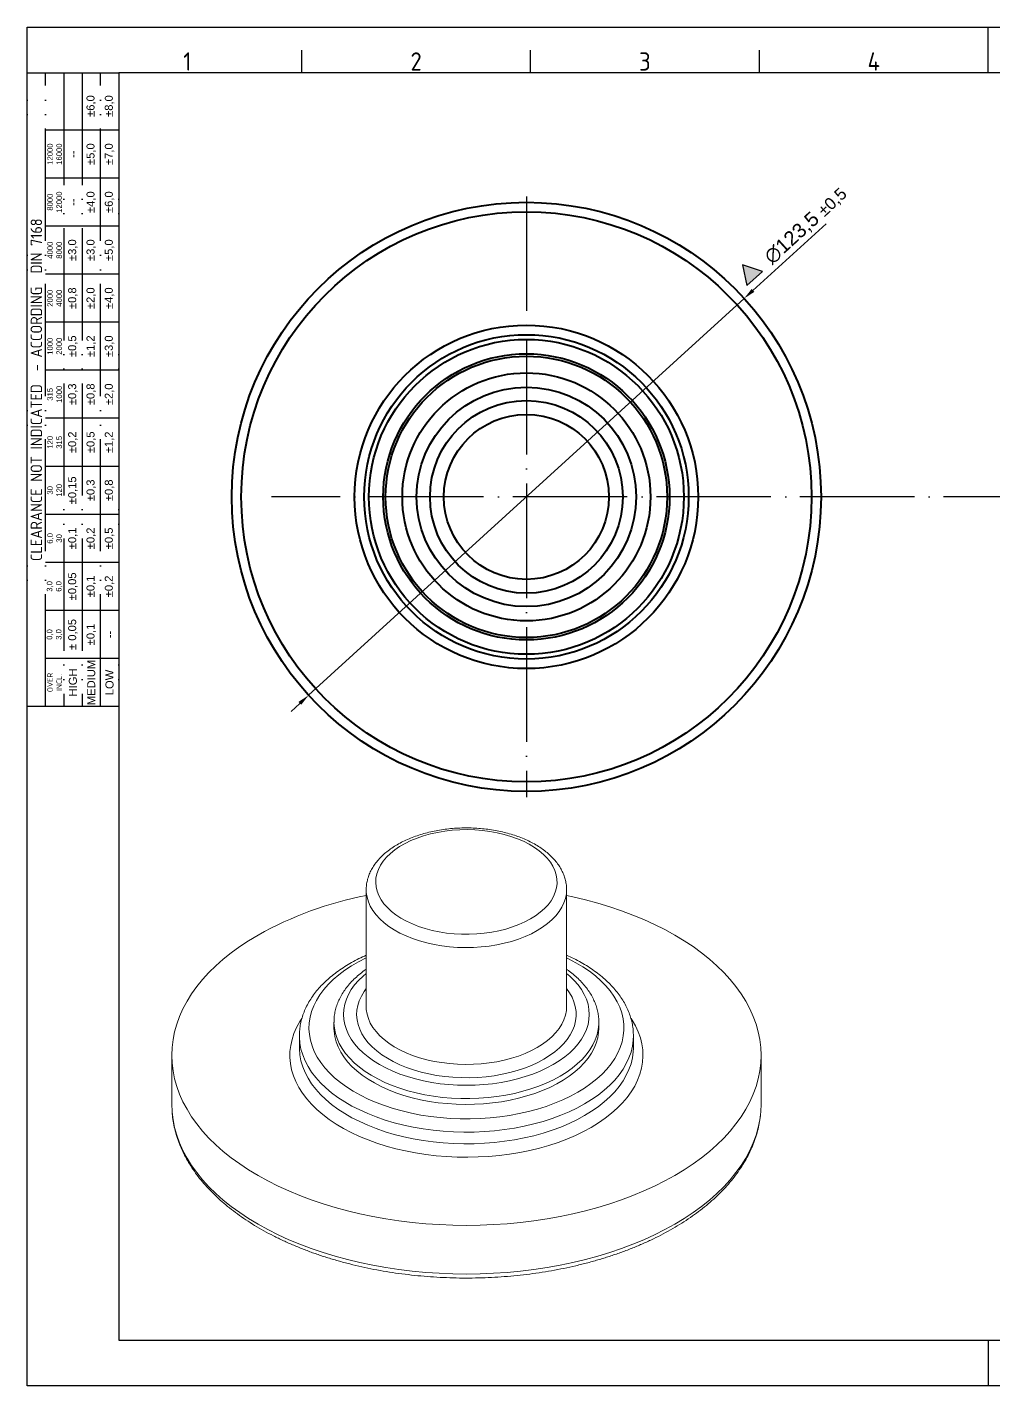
# Model space of a CAD drawing. Header units: millimetres. Extents: x 2452 to 2855, y 1106 to 1391.
# Drawn here: x 2452 to 2654.5, y 1106.5 to 1391.3 of the extents above; entities that cross this region are included whole.
import ezdxf
from ezdxf.enums import TextEntityAlignment as Align

# ---------------------------------------------------------------- set-up
doc = ezdxf.new("R2010")
doc.units = ezdxf.units.MM
doc.linetypes.add('ACAD_ISO04W100', pattern=[30, 24, -3, 0, -3])
doc.linetypes.add('ACAD_ISO05W100', pattern=[33, 24, -3, 0, -3, 0, -3])
for name, color, linetype, lineweight in [('AM_0', 7, 'Continuous', 40), ('AM_4', 1, 'ACAD_ISO04W100', 25), ('AM_5', 3, 'Continuous', 25), ('AM_BOR', 2, 'ACAD_ISO05W100', 35)]:
    doc.layers.add(name, color=color, linetype=linetype, lineweight=lineweight)
doc.styles.add('ACISOTS', font='isocp.shx', dxfattribs={"height": 1})
doc.styles.get("Standard").update_dxf_attribs({"font": 'arial.ttf'})
doc.dimstyles.new('ISO-25', dxfattribs={"dimtxt": 3, "dimasz": 2.5, "dimexe": 1.25, "dimexo": 0.625, "dimtad": 1, "dimtxsty": 'Standard', "dimcen": 2.5, "dimadec": 0, "dimazin": 0, "dimtfac": 1, "dimtmove": 0, "dimatfit": 3, "dimfxl": 1, "dimarcsym": 0})

# ---------------------------------------------------------------- blocks, each defined once
blk = doc.blocks.new('A3 ZTL')
for p, q in [((19.57, 280.82), (19.57, 9.78)), ((401.17, 280.82), (19.57, 280.82)), ((19.57, 9.78), (401.17, 9.78))]:
    blk.add_line(p, q)
at = {"layer": 'AM_BOR', "color": 135, "linetype": 'Continuous', "lineweight": 25}
for p, q in [((0, 0), (0, 290.61)), ((0, 290.61), (410.96, 290.61)), ((410.96, 0), (0, 0))]:
    blk.add_line(p, q, dxfattribs=at)
at = {"layer": 'AM_BOR', "color": 135, "lineweight": 25}
for p, q in [((205.48, 280.82), (205.48, 290.61)), ((58.71, 280.82), (58.71, 285.71)), ((107.63, 280.82), (107.63, 285.71)), ((156.56, 280.82), (156.56, 285.71)), ((3.91, 145.3), (3.91, 280.82)), ((7.83, 280.82), (7.83, 145.3)), ((11.74, 280.82), (11.74, 145.3)), ((15.66, 145.3), (15.66, 280.82)), ((19.57, 268.59), (3.91, 268.59)), ((19.57, 258.32), (3.91, 258.32)), ((19.57, 248.04), (3.91, 248.04)), ((19.57, 237.77), (3.91, 237.77)), ((19.57, 227.5), (3.91, 227.5)), ((19.57, 217.22), (3.91, 217.22)), ((19.57, 206.95), (3.91, 206.95)), ((19.57, 196.67), (3.91, 196.67)), ((19.57, 186.4), (3.91, 186.4)), ((19.57, 176.13), (3.91, 176.13)), ((19.57, 165.85), (3.91, 165.85)), ((19.57, 155.58), (3.91, 155.58)), ((205.48, 9.78), (205.48, 0))]:
    blk.add_line(p, q, dxfattribs=at)
blk.add_lwpolyline([(19.57, 145.3), (0, 145.3), (0, 280.82), (19.57, 280.82)], close=True, dxfattribs=at)
at = {"layer": 'AM_BOR', "color": 135, "lineweight": 25, "style": 'ACISOTS'}
for s, p in [('1', (34.25, 283.27)), ('2', (83.17, 283.27)), ('3', (132.09, 283.27)), ('4', (181.02, 283.27))]:
    blk.add_text(s, height=3.91, dxfattribs=at).set_placement(p, align=Align.MIDDLE)
at = {"layer": 'AM_BOR', "color": 135, "lineweight": 25, "attachment_point": 5, "rotation": 90}
for s, insert, char_height, width in [('±6,0', (13.7, 273.73), 1.712, 10.274), ('±8,0', (17.61, 273.73), 1.712, 10.274), ('12000\\P16000', (5.87, 263.45), 1.174, 10.274), ('±5,0', (13.7, 263.45), 1.712, 10.274), ('±7,0', (17.61, 263.45), 1.712, 10.274), ('--', (9.78, 263.45), 1.712, 10.274), ('8000\\P12000', (5.87, 253.18), 1.174, 10.274), ('--', (9.78, 253.18), 1.712, 10.274), ('±4,0', (13.7, 253.18), 1.712, 10.274), ('±6,0', (17.61, 253.18), 1.712, 10.274), ('{\\Fisocp.shx|c0;CLEARANCE NOT INDICATED  - ACCORDING  DIN 7168}', (1.96, 213.06), 2.4462, 135.5186), ('4000\\P8000', (5.87, 242.91), 1.174, 10.274), ('±3,0', (9.78, 242.91), 1.712, 10.274), ('±3,0', (13.7, 242.91), 1.712, 10.274), ('±5,0', (17.61, 242.91), 1.712, 10.274), ('2000\\P4000', (5.87, 232.63), 1.174, 10.274), ('±0,8', (9.78, 232.63), 1.712, 10.274), ('±2,0', (13.7, 232.63), 1.712, 10.274), ('±4,0', (17.61, 232.63), 1.712, 10.274), ('1000\\P2000', (5.87, 222.36), 1.174, 10.274), ('±0,5', (9.78, 222.36), 1.712, 10.274), ('±1,2', (13.7, 222.36), 1.712, 10.274), ('±3,0', (17.61, 222.36), 1.712, 10.274), ('315\\P1000', (5.87, 212.08), 1.174, 10.274), ('±0,3', (9.78, 212.08), 1.712, 10.274), ('±0,8', (13.7, 212.08), 1.712, 10.274), ('±2,0', (17.61, 212.08), 1.712, 10.274), ('±0,2', (9.78, 201.81), 1.712, 10.274), ('±0,5', (13.7, 201.81), 1.712, 10.274), ('±1,2', (17.61, 201.81), 1.712, 10.274), ('120\\P315', (5.87, 201.81), 1.174, 10.274), ('30\\P120', (5.87, 191.54), 1.174, 10.274), ('±0,15', (9.78, 191.54), 1.712, 10.274), ('±0,3', (13.7, 191.54), 1.712, 10.274), ('±0,8', (17.61, 191.54), 1.712, 10.274), ('±0,1', (9.78, 181.26), 1.712, 10.274), ('±0,2', (13.7, 181.26), 1.712, 10.274), ('±0,5', (17.61, 181.26), 1.712, 10.274), ('6,0\\P30', (5.87, 181.26), 1.174, 10.274), ('3,0\\P6,0', (5.87, 170.99), 1.174, 10.274), ('±0,05', (9.78, 170.99), 1.712, 10.274), ('±0,1', (13.7, 170.99), 1.712, 10.274), ('±0,2', (17.61, 170.99), 1.712, 10.274), ('± 0,05', (9.78, 160.71), 1.712, 10.274), ('\\pt4.69206;±0,1', (13.7, 160.71), 1.7123, 10.274), ('0,0\\P3,0', (5.87, 160.71), 1.174, 10.274), ('--', (17.61, 160.71), 1.712, 10.274), ('MEDIUM', (13.7, 150.44), 1.712, 10.274), ('{\\Fisocp.shx|c0;OVER\\PINCL.}', (5.87, 150.44), 1.1742, 10.274), ('HIGH', (9.78, 150.44), 1.712, 10.274), ('LOW', (17.61, 150.44), 1.712, 10.274)]:
    blk.add_mtext(s, dxfattribs=dict(at, insert=insert, char_height=char_height, width=width))
blk = doc.blocks.new('*D26')
at = {"layer": 'AM_5', "color": 0, "lineweight": -2, "transparency": 16777216}
blk.add_arc((2673.85, 1292.86), 89.85, 348.009, 358.4058, dxfattribs=at)
at = {"layer": 'AM_5', "color": 0, "transparency": 16777216}
for points in [[(2763.25, 1290.36), (2764.09, 1290.35), (2763.71, 1292.86)], [(2762.15, 1274.1), (2761.34, 1274.28), (2761.19, 1271.75)]]:
    blk.add_solid(points, dxfattribs=at)
at = {"layer": 'Defpoints', "color": 0, "transparency": 16777216}
for p in [(2503.16, 1292.86), (2788.42, 1292.86), (2762.59, 1278.71), (2756.08, 1272.99), (2769.03, 1269.86)]:
    blk.add_point(p, dxfattribs=at)
at = {"layer": 'AM_5', "color": 0, "transparency": 16777216, "insert": (2760.96, 1282.48), "char_height": 3, "attachment_point": 5, "rotation": 83.2074}
blk.add_mtext('14°', dxfattribs=at)
blk = doc.blocks.new('*D36')
at = {"layer": 'AM_5', "color": 0, "lineweight": -2, "transparency": 16777216}
for p, q in [((2619.4, 1350.11), (2604.07, 1336.14)), ((2510.95, 1251.26), (2602.22, 1334.45)), ((2509.1, 1249.57), (2507.25, 1247.89))]:
    blk.add_line(p, q, dxfattribs=at)
at = {"layer": 'AM_5', "color": 0, "transparency": 16777216}
for points in [[(2603.79, 1336.45), (2604.35, 1335.83), (2602.22, 1334.45)], [(2508.82, 1249.88), (2509.38, 1249.26), (2510.95, 1251.26)]]:
    blk.add_solid(points, dxfattribs=at)
at = {"layer": 'Defpoints', "color": 0, "transparency": 16777216}
for p in [(2602.22, 1334.45), (2510.95, 1251.26)]:
    blk.add_point(p, dxfattribs=at)
at = {"layer": 'AM_5', "color": 0, "transparency": 16777216, "insert": (2612.31, 1347.01), "char_height": 3, "attachment_point": 5, "rotation": 42.3509}
blk.add_mtext('∅123,5', dxfattribs=at)

msp = doc.modelspace()

# ---------------------------------------------------------------- hatches: boundary and pattern name
at = {"layer": 'AM_5'}
h = msp.add_hatch(color=256, dxfattribs=at)
h.dxf.hatch_style = 1
h.paths.add_polyline_path([(2601.895, 1341.485), (2602.803, 1337.183), (2606.074, 1340.121)])

# ---------------------------------------------------------------- linework, layer by layer
at = {"color": 7, "linetype": 'Continuous', "lineweight": 15}
for p, q in [((2523.008, 1210.493), (2523.008, 1185.997)), ((2565.008, 1185.997), (2565.008, 1210.493)), ((2523.008, 1185.997), (2523.008, 1185.957)), ((2516.258, 1182.731), (2516.258, 1181.506)), ((2516.258, 1182.684), (2516.258, 1182.731)), ((2571.758, 1182.774), (2571.758, 1182.731)), ((2571.758, 1181.506), (2571.758, 1182.731)), ((2509.008, 1179.873), (2509.008, 1177.423)), ((2509.008, 1179.83), (2509.008, 1179.873)), ((2579.008, 1177.423), (2579.008, 1179.873)), ((2579.007, 1177.299), (2579.008, 1177.423)), ((2482.258, 1175.79), (2482.258, 1165.583)), ((2605.758, 1165.583), (2605.758, 1175.79)), ((2605.694, 1163.955), (2605.758, 1165.583))]:
    msp.add_line(p, q, dxfattribs=at)
at = {"color": 7, "linetype": 'Continuous', "lineweight": 15, "flags": 128}
for points in [[(2557.443, 1204.37), (2558.52, 1205.047), (2559.495, 1205.772), (2560.362, 1206.543), (2561.114, 1207.352), (2561.746, 1208.195), (2562.254, 1209.066), (2562.633, 1209.958), (2562.882, 1210.866), (2562.999, 1211.782), (2562.982, 1212.7), (2562.832, 1213.615), (2562.55, 1214.519), (2562.139, 1215.406), (2561.6, 1216.271), (2560.937, 1217.106), (2560.156, 1217.906), (2559.262, 1218.666), (2558.26, 1219.38), (2557.159, 1220.043), (2555.965, 1220.65), (2554.688, 1221.198), (2553.335, 1221.682), (2551.917, 1222.099), (2550.444, 1222.446), (2548.926, 1222.721), (2547.373, 1222.921), (2545.796, 1223.046), (2544.207, 1223.094), (2542.616, 1223.065), (2541.036, 1222.96), (2539.476, 1222.778), (2537.948, 1222.522), (2536.462, 1222.193), (2535.03, 1221.793), (2533.66, 1221.325), (2532.363, 1220.793), (2531.147, 1220.2), (2530.022, 1219.55), (2528.995, 1218.849), (2528.073, 1218.1), (2527.263, 1217.309), (2526.571, 1216.482), (2526, 1215.625), (2525.556, 1214.743), (2525.242, 1213.842), (2525.059, 1212.93), (2525.009, 1212.011), (2525.092, 1211.094), (2525.308, 1210.184), (2525.655, 1209.287), (2526.131, 1208.411), (2526.733, 1207.56), (2527.455, 1206.742), (2528.293, 1205.961), (2529.242, 1205.224), (2530.295, 1204.534), (2531.443, 1203.899), (2532.68, 1203.321), (2533.996, 1202.804), (2535.382, 1202.353), (2536.829, 1201.971), (2538.326, 1201.66), (2539.863, 1201.422), (2541.429, 1201.259), (2543.014, 1201.173), (2544.605, 1201.163), (2546.192, 1201.23), (2547.763, 1201.374), (2549.309, 1201.593), (2550.817, 1201.886), (2552.277, 1202.251), (2553.68, 1202.685), (2555.014, 1203.185), (2556.272, 1203.749), (2557.443, 1204.37)], [(2500.344, 1200.997), (2498.374, 1199.806), (2496.502, 1198.563), (2494.73, 1197.273), (2493.064, 1195.936), (2491.507, 1194.556), (2490.062, 1193.136), (2488.732, 1191.68), (2487.519, 1190.189), (2486.428, 1188.667), (2485.459, 1187.119), (2484.615, 1185.546), (2483.898, 1183.952), (2483.309, 1182.34), (2482.85, 1180.715), (2482.521, 1179.079), (2482.324, 1177.436), (2482.258, 1175.79), (2482.324, 1174.144), (2482.521, 1172.501), (2482.85, 1170.865), (2483.309, 1169.24), (2483.898, 1167.629), (2484.615, 1166.035), (2485.459, 1164.462), (2486.428, 1162.913), (2487.519, 1161.391), (2488.732, 1159.901), (2490.062, 1158.444), (2491.507, 1157.024), (2493.064, 1155.644), (2494.73, 1154.308), (2496.502, 1153.017), (2498.374, 1151.775), (2500.344, 1150.584), (2502.407, 1149.446), (2504.559, 1148.365), (2506.795, 1147.343), (2509.111, 1146.381), (2511.501, 1145.482), (2513.96, 1144.648), (2516.484, 1143.88), (2519.066, 1143.18), (2521.701, 1142.55), (2524.384, 1141.991), (2527.109, 1141.503), (2529.87, 1141.089), (2532.661, 1140.75), (2535.477, 1140.484), (2538.31, 1140.295), (2541.156, 1140.181), (2544.008, 1140.143), (2546.86, 1140.181), (2549.706, 1140.295), (2552.539, 1140.484), (2555.355, 1140.75), (2558.146, 1141.089), (2560.907, 1141.503), (2563.632, 1141.991), (2566.315, 1142.55), (2568.95, 1143.18), (2571.532, 1143.88), (2574.056, 1144.648), (2576.515, 1145.482), (2578.905, 1146.381), (2581.221, 1147.343), (2583.457, 1148.365), (2585.609, 1149.446), (2587.672, 1150.584), (2589.642, 1151.775), (2591.514, 1153.017), (2593.286, 1154.308), (2594.952, 1155.644), (2596.509, 1157.024), (2597.954, 1158.444), (2599.284, 1159.901), (2600.497, 1161.391), (2601.588, 1162.913), (2602.557, 1164.462), (2603.401, 1166.035), (2604.118, 1167.629), (2604.707, 1169.24), (2605.166, 1170.865), (2605.495, 1172.501), (2605.692, 1174.144), (2605.758, 1175.79), (2605.692, 1177.436), (2605.495, 1179.079), (2605.166, 1180.715), (2604.707, 1182.34), (2604.118, 1183.952), (2603.401, 1185.546), (2602.557, 1187.119), (2601.588, 1188.667), (2600.497, 1190.189), (2599.284, 1191.68), (2597.954, 1193.136), (2596.509, 1194.556), (2594.952, 1195.936), (2593.286, 1197.273), (2591.514, 1198.563), (2589.642, 1199.806), (2587.672, 1200.997), (2585.609, 1202.134), (2583.457, 1203.215), (2581.221, 1204.237), (2578.905, 1205.199), (2576.515, 1206.098), (2574.056, 1206.933), (2571.532, 1207.7), (2568.95, 1208.4), (2566.315, 1209.03), (2565.008, 1209.313)], [(2516.258, 1181.506), (2516.284, 1180.815), (2516.432, 1179.712), (2516.713, 1178.618), (2517.123, 1177.538), (2517.661, 1176.477), (2518.325, 1175.439), (2519.111, 1174.431), (2520.016, 1173.456), (2521.035, 1172.52), (2522.164, 1171.626), (2523.396, 1170.78), (2524.727, 1169.984), (2526.15, 1169.244), (2527.658, 1168.562), (2529.244, 1167.942), (2530.9, 1167.386), (2532.619, 1166.898), (2534.392, 1166.479), (2536.211, 1166.132), (2538.067, 1165.858), (2539.951, 1165.658), (2541.855, 1165.534), (2543.768, 1165.487), (2545.683, 1165.515), (2547.591, 1165.62), (2549.48, 1165.801), (2551.344, 1166.056), (2553.173, 1166.385), (2554.958, 1166.786), (2556.692, 1167.257), (2558.364, 1167.797), (2559.968, 1168.401), (2561.496, 1169.068), (2562.941, 1169.794), (2564.296, 1170.576), (2565.554, 1171.41), (2566.709, 1172.292), (2567.756, 1173.218), (2568.69, 1174.184), (2569.506, 1175.184), (2570.201, 1176.215), (2570.771, 1177.271), (2571.213, 1178.347), (2571.526, 1179.438), (2571.707, 1180.539), (2571.758, 1181.506)], [(2482.258, 1165.583), (2482.324, 1163.937), (2482.324, 1163.933)]]:
    msp.add_lwpolyline(points, dxfattribs=at)
at = {"color": 8, "linetype": 'Continuous', "lineweight": 15, "flags": 128}
for points in [[(2558.857, 1201.921), (2557.631, 1201.267), (2556.318, 1200.671), (2554.927, 1200.138), (2553.467, 1199.67), (2551.948, 1199.27), (2550.378, 1198.941), (2548.768, 1198.686), (2547.128, 1198.505), (2545.468, 1198.399), (2543.799, 1198.371), (2542.132, 1198.419), (2540.476, 1198.543), (2538.842, 1198.743), (2537.241, 1199.017), (2535.683, 1199.363), (2534.178, 1199.78), (2532.734, 1200.265), (2531.362, 1200.814), (2530.07, 1201.425), (2528.866, 1202.093), (2527.758, 1202.814), (2526.753, 1203.584), (2525.856, 1204.397), (2525.075, 1205.249), (2524.413, 1206.134), (2523.875, 1207.046), (2523.464, 1207.98), (2523.183, 1208.931), (2523.034, 1209.891), (2523.008, 1210.503)], [(2565.008, 1210.482), (2564.957, 1209.65), (2564.775, 1208.692), (2564.461, 1207.745), (2564.019, 1206.816), (2563.449, 1205.91), (2562.757, 1205.032), (2561.946, 1204.19), (2561.022, 1203.387), (2559.99, 1202.629), (2558.857, 1201.921)], [(2523.008, 1196.201), (2522.997, 1196.196), (2521.426, 1195.397), (2519.945, 1194.542), (2518.561, 1193.635), (2517.28, 1192.679), (2516.106, 1191.678), (2515.045, 1190.636), (2514.1, 1189.557), (2513.276, 1188.446), (2512.575, 1187.307), (2512.001, 1186.144), (2511.556, 1184.963), (2511.241, 1183.768), (2511.059, 1182.563), (2511.009, 1181.355), (2511.092, 1180.147), (2511.308, 1178.944), (2511.655, 1177.752), (2512.132, 1176.575), (2512.738, 1175.418), (2513.47, 1174.285), (2514.325, 1173.182), (2515.299, 1172.112), (2516.389, 1171.08), (2517.59, 1170.089), (2518.898, 1169.145), (2520.306, 1168.251), (2521.81, 1167.409), (2523.404, 1166.625), (2525.08, 1165.901), (2526.833, 1165.239), (2528.654, 1164.643), (2530.538, 1164.115), (2532.476, 1163.657), (2534.46, 1163.27), (2536.483, 1162.957), (2538.536, 1162.719), (2540.611, 1162.557), (2542.699, 1162.47), (2544.793, 1162.461), (2546.884, 1162.528), (2548.963, 1162.671), (2551.023, 1162.891), (2553.054, 1163.185), (2555.048, 1163.553), (2556.998, 1163.994), (2558.896, 1164.504), (2560.734, 1165.084), (2562.505, 1165.729), (2564.201, 1166.438), (2565.816, 1167.208), (2567.343, 1168.035), (2567.343, 1168.035)], [(2567.343, 1168.035), (2568.776, 1168.917), (2570.109, 1169.849), (2571.337, 1170.828), (2572.455, 1171.85), (2573.459, 1172.911), (2574.344, 1174.007), (2575.106, 1175.132), (2575.744, 1176.284), (2576.254, 1177.456), (2576.634, 1178.645), (2576.882, 1179.846), (2576.999, 1181.053), (2576.982, 1182.261), (2576.833, 1183.467), (2576.551, 1184.665), (2576.138, 1185.85), (2575.597, 1187.018), (2574.927, 1188.163), (2574.134, 1189.282), (2573.219, 1190.369), (2572.186, 1191.421), (2571.04, 1192.433), (2569.785, 1193.401), (2568.426, 1194.32), (2566.969, 1195.189), (2565.42, 1196.002), (2565.008, 1196.201)], [(2523.008, 1192.966), (2522.346, 1192.401), (2521.408, 1191.488), (2520.585, 1190.539), (2519.882, 1189.559), (2519.301, 1188.552), (2518.846, 1187.524), (2518.52, 1186.479), (2518.324, 1185.424), (2518.258, 1184.364), (2518.324, 1183.303), (2518.52, 1182.248), (2518.846, 1181.204), (2519.301, 1180.176), (2519.882, 1179.169), (2520.585, 1178.189), (2521.408, 1177.24), (2522.346, 1176.327), (2523.394, 1175.455), (2524.547, 1174.629), (2525.8, 1173.853), (2527.145, 1173.129), (2528.577, 1172.464), (2530.086, 1171.858), (2531.667, 1171.317), (2533.311, 1170.842), (2535.009, 1170.436), (2536.753, 1170.101), (2538.534, 1169.838), (2540.343, 1169.65), (2542.171, 1169.537), (2544.008, 1169.499), (2545.845, 1169.537), (2547.673, 1169.65), (2549.482, 1169.838), (2551.263, 1170.101), (2553.007, 1170.436), (2554.705, 1170.842), (2556.349, 1171.317), (2557.929, 1171.858), (2559.439, 1172.464), (2560.871, 1173.129), (2562.216, 1173.853)], [(2562.216, 1173.853), (2563.469, 1174.629), (2564.622, 1175.455), (2565.67, 1176.327), (2566.608, 1177.24), (2567.431, 1178.189), (2568.134, 1179.169), (2568.715, 1180.176), (2569.17, 1181.204), (2569.496, 1182.248), (2569.692, 1183.303), (2569.758, 1184.364), (2569.692, 1185.424), (2569.496, 1186.479), (2569.17, 1187.524), (2568.715, 1188.552), (2568.134, 1189.559), (2567.431, 1190.539), (2566.608, 1191.488), (2565.67, 1192.401), (2565.008, 1192.966)], [(2560.271, 1174.975), (2558.995, 1174.292), (2557.632, 1173.666), (2556.192, 1173.102), (2554.682, 1172.603), (2553.11, 1172.17), (2551.487, 1171.808), (2549.821, 1171.517), (2548.121, 1171.3), (2546.398, 1171.158), (2544.661, 1171.092), (2542.92, 1171.101), (2541.186, 1171.187), (2539.468, 1171.347), (2537.775, 1171.583), (2536.119, 1171.892), (2534.507, 1172.272), (2532.951, 1172.721), (2531.457, 1173.237), (2530.035, 1173.817), (2528.694, 1174.457), (2527.44, 1175.154), (2526.281, 1175.904), (2525.223, 1176.702), (2524.273, 1177.544), (2523.436, 1178.426), (2522.717, 1179.341), (2522.12, 1180.285), (2521.649, 1181.252), (2521.305, 1182.237), (2521.091, 1183.234), (2521.009, 1184.238), (2521.058, 1185.243), (2521.239, 1186.242), (2521.551, 1187.231), (2521.99, 1188.203), (2522.557, 1189.153), (2523.008, 1189.779)], [(2565.008, 1189.779), (2565.613, 1188.918), (2566.147, 1187.962), (2566.555, 1186.985), (2566.834, 1185.993), (2566.982, 1184.992), (2566.999, 1183.987), (2566.884, 1182.984), (2566.637, 1181.989), (2566.261, 1181.008), (2565.758, 1180.046), (2565.13, 1179.109), (2564.381, 1178.202), (2563.516, 1177.33), (2562.538, 1176.499), (2561.455, 1175.712), (2560.271, 1174.975)], [(2523.008, 1185.957), (2523.034, 1185.395), (2523.183, 1184.434), (2523.464, 1183.484), (2523.875, 1182.55), (2524.413, 1181.637), (2525.075, 1180.752), (2525.856, 1179.901), (2526.753, 1179.087), (2527.758, 1178.318), (2528.866, 1177.597), (2530.07, 1176.929), (2531.362, 1176.318), (2532.734, 1175.769), (2534.178, 1175.284), (2535.683, 1174.867), (2537.241, 1174.52), (2538.842, 1174.246), (2540.476, 1174.047), (2542.132, 1173.922), (2543.799, 1173.874), (2545.468, 1173.903), (2547.128, 1174.008), (2548.768, 1174.189), (2550.378, 1174.445), (2551.948, 1174.774), (2553.467, 1175.173), (2554.927, 1175.641), (2556.318, 1176.175), (2557.631, 1176.771), (2558.857, 1177.425)], [(2558.857, 1177.425), (2559.99, 1178.133), (2561.022, 1178.891), (2561.946, 1179.693), (2562.757, 1180.536), (2563.449, 1181.413), (2564.019, 1182.32), (2564.461, 1183.249), (2564.775, 1184.196), (2564.957, 1185.154), (2565.008, 1185.997)], [(2570.171, 1160.687), (2568.559, 1159.81), (2566.86, 1158.991), (2565.079, 1158.232), (2563.222, 1157.536), (2561.297, 1156.906), (2559.31, 1156.343), (2557.268, 1155.849), (2555.178, 1155.427), (2553.049, 1155.078), (2550.887, 1154.803), (2548.7, 1154.603), (2546.497, 1154.479), (2544.285, 1154.431), (2542.072, 1154.46), (2539.865, 1154.565), (2537.674, 1154.746), (2535.505, 1155.002), (2533.367, 1155.333), (2531.267, 1155.737), (2529.212, 1156.213), (2527.21, 1156.759), (2525.269, 1157.373), (2523.394, 1158.052), (2521.594, 1158.796), (2519.873, 1159.6), (2518.239, 1160.462), (2516.698, 1161.379), (2515.254, 1162.348), (2513.913, 1163.365), (2512.679, 1164.426), (2511.558, 1165.528), (2510.553, 1166.667), (2509.668, 1167.838), (2508.905, 1169.038), (2508.269, 1170.262), (2507.76, 1171.506), (2507.381, 1172.765), (2507.133, 1174.035), (2507.017, 1175.311), (2507.034, 1176.589), (2507.183, 1177.864), (2507.464, 1179.132), (2507.875, 1180.387), (2508.416, 1181.626), (2509.084, 1182.845), (2509.503, 1183.501)], [(2563.63, 1171.403), (2562.23, 1170.649), (2560.742, 1169.952), (2559.175, 1169.316), (2557.536, 1168.743), (2555.832, 1168.238), (2554.072, 1167.802), (2552.264, 1167.436), (2550.416, 1167.144), (2548.538, 1166.926), (2546.639, 1166.783), (2544.726, 1166.716), (2542.811, 1166.726), (2540.901, 1166.812), (2539.006, 1166.973), (2537.135, 1167.21), (2535.296, 1167.521), (2533.499, 1167.904), (2531.752, 1168.358), (2530.064, 1168.88), (2528.442, 1169.469), (2526.894, 1170.12), (2525.428, 1170.832), (2524.05, 1171.6), (2522.767, 1172.422), (2521.586, 1173.292), (2520.511, 1174.208), (2519.549, 1175.164), (2518.703, 1176.156), (2517.977, 1177.18), (2517.376, 1178.23), (2516.901, 1179.301), (2516.556, 1180.389), (2516.342, 1181.488), (2516.259, 1182.592), (2516.258, 1182.684)], [(2571.758, 1182.731), (2571.749, 1182.316), (2571.633, 1181.212), (2571.386, 1180.115), (2571.008, 1179.031), (2570.501, 1177.965), (2569.869, 1176.921), (2569.113, 1175.905), (2568.237, 1174.921), (2567.246, 1173.975), (2566.144, 1173.07), (2564.937, 1172.212), (2563.63, 1171.403)], [(2578.526, 1183.482), (2578.745, 1183.146), (2579.445, 1181.933), (2580.018, 1180.699), (2580.462, 1179.447), (2580.775, 1178.182), (2580.957, 1176.908), (2581.007, 1175.63), (2580.924, 1174.353), (2580.709, 1173.081), (2580.363, 1171.819), (2579.887, 1170.571), (2579.282, 1169.342), (2578.55, 1168.136), (2577.696, 1166.957), (2576.72, 1165.809), (2575.628, 1164.698), (2574.422, 1163.626), (2573.108, 1162.598), (2571.689, 1161.617), (2570.171, 1160.687)], [(2568.757, 1165.586), (2567.186, 1164.733), (2565.528, 1163.938), (2563.788, 1163.204), (2561.973, 1162.532), (2560.089, 1161.927), (2558.145, 1161.389), (2556.147, 1160.922), (2554.103, 1160.527), (2552.021, 1160.204), (2549.909, 1159.957), (2547.774, 1159.785), (2545.624, 1159.689), (2543.469, 1159.67), (2541.316, 1159.728), (2539.173, 1159.862), (2537.048, 1160.071), (2534.949, 1160.356), (2532.885, 1160.715), (2530.863, 1161.147), (2528.891, 1161.649), (2526.977, 1162.221), (2525.127, 1162.86), (2523.348, 1163.563), (2521.648, 1164.328), (2520.033, 1165.152), (2518.509, 1166.032), (2517.081, 1166.965), (2515.756, 1167.946), (2514.538, 1168.973), (2513.431, 1170.041), (2512.441, 1171.146), (2511.57, 1172.285), (2510.822, 1173.452), (2510.201, 1174.643), (2509.707, 1175.855), (2509.344, 1177.081), (2509.112, 1178.319), (2509.012, 1179.562), (2509.008, 1179.83)], [(2579.008, 1179.845), (2578.971, 1178.94), (2578.805, 1177.699), (2578.507, 1176.466), (2578.078, 1175.247), (2577.52, 1174.045), (2576.835, 1172.865), (2576.026, 1171.712), (2575.095, 1170.589), (2574.046, 1169.502), (2572.883, 1168.454), (2571.61, 1167.45), (2570.233, 1166.492), (2568.757, 1165.586)], [(2509.008, 1177.448), (2509.012, 1177.112), (2509.112, 1175.869), (2509.344, 1174.632), (2509.707, 1173.405), (2510.201, 1172.194), (2510.822, 1171.002), (2511.57, 1169.835), (2512.441, 1168.697), (2513.431, 1167.591), (2514.538, 1166.523), (2515.756, 1165.497), (2517.081, 1164.515), (2518.509, 1163.583), (2520.033, 1162.703), (2521.648, 1161.879), (2523.348, 1161.114), (2525.127, 1160.41), (2526.977, 1159.772), (2528.891, 1159.2), (2530.863, 1158.697), (2532.885, 1158.266), (2534.949, 1157.907), (2537.048, 1157.622), (2539.173, 1157.412), (2541.316, 1157.278), (2543.469, 1157.221), (2545.624, 1157.24), (2547.774, 1157.335), (2549.909, 1157.507), (2552.021, 1157.755), (2554.103, 1158.077), (2556.147, 1158.472), (2558.145, 1158.94), (2560.089, 1159.477), (2561.973, 1160.083), (2563.788, 1160.754), (2565.528, 1161.489), (2567.186, 1162.284), (2568.757, 1163.136)], [(2568.757, 1163.136), (2570.233, 1164.043), (2571.61, 1165), (2572.883, 1166.005), (2574.046, 1167.052), (2575.095, 1168.14), (2576.026, 1169.262), (2576.835, 1170.415), (2577.52, 1171.595), (2578.078, 1172.797), (2578.507, 1174.017), (2578.805, 1175.249), (2578.971, 1176.49), (2579.007, 1177.299)], [(2482.324, 1163.933), (2482.521, 1162.294), (2482.85, 1160.658), (2483.309, 1159.033), (2483.898, 1157.422), (2484.615, 1155.828), (2485.459, 1154.255), (2486.428, 1152.706), (2487.519, 1151.185), (2488.732, 1149.694), (2490.062, 1148.237), (2491.507, 1146.817), (2493.064, 1145.438), (2494.73, 1144.101), (2496.502, 1142.81), (2498.374, 1141.568), (2500.344, 1140.377), (2502.407, 1139.24), (2504.559, 1138.159), (2506.795, 1137.136), (2509.111, 1136.174), (2511.501, 1135.275), (2513.96, 1134.441), (2516.484, 1133.673), (2519.066, 1132.973), (2521.701, 1132.343), (2524.384, 1131.784), (2527.109, 1131.297), (2529.87, 1130.883), (2532.661, 1130.543), (2535.477, 1130.278), (2538.31, 1130.088), (2541.156, 1129.974), (2544.008, 1129.936), (2546.86, 1129.974), (2549.706, 1130.088), (2552.539, 1130.278), (2555.355, 1130.543), (2558.146, 1130.883), (2560.907, 1131.297), (2563.632, 1131.784), (2566.315, 1132.343), (2568.95, 1132.973), (2571.532, 1133.673), (2574.056, 1134.441), (2576.515, 1135.275), (2578.905, 1136.174), (2581.221, 1137.136), (2583.457, 1138.159), (2585.609, 1139.24), (2587.672, 1140.377), (2589.642, 1141.568), (2591.514, 1142.81), (2593.286, 1144.101), (2594.952, 1145.438), (2596.509, 1146.817), (2597.954, 1148.237), (2599.284, 1149.694), (2600.497, 1151.185), (2601.588, 1152.706), (2602.557, 1154.255), (2603.401, 1155.828), (2604.118, 1157.422), (2604.707, 1159.033), (2605.166, 1160.658), (2605.495, 1162.294), (2605.692, 1163.937), (2605.694, 1163.955)]]:
    msp.add_lwpolyline(points, dxfattribs=at)
at = {"color": 7, "linetype": 'Continuous', "lineweight": 15}
msp.add_arc((2538.004, 1133.404), 77.376, 101.17504, 119.1248, dxfattribs=at)
for points, knots in [([(2565.007, 1210.48), (2564.997, 1210.806), (2564.976, 1211.463), (2564.797, 1212.442), (2564.51, 1213.41), (2564.107, 1214.359), (2563.592, 1215.285), (2562.965, 1216.185), (2562.228, 1217.053), (2561.383, 1217.884), (2560.437, 1218.672), (2559.394, 1219.413), (2558.263, 1220.101), (2557.05, 1220.732), (2555.765, 1221.302), (2554.416, 1221.81), (2553.009, 1222.253), (2551.555, 1222.629), (2550.06, 1222.938), (2548.532, 1223.177), (2546.981, 1223.346), (2545.414, 1223.445), (2543.839, 1223.473), (2542.266, 1223.43), (2540.702, 1223.316), (2539.155, 1223.132), (2537.635, 1222.878), (2536.148, 1222.555), (2534.704, 1222.164), (2533.309, 1221.708), (2531.971, 1221.186), (2530.698, 1220.601), (2529.497, 1219.954), (2528.375, 1219.248), (2527.34, 1218.486), (2526.401, 1217.671), (2525.564, 1216.807), (2524.837, 1215.9), (2524.226, 1214.958), (2523.736, 1213.989), (2523.367, 1213.001), (2523.129, 1212.002), (2523.012, 1211.168), (2523.02, 1210.669), (2523.023, 1210.505)], [0, 0, 0, 0, 0.0222497, 0.0448084, 0.0674439, 0.0902736, 0.1133857, 0.1368285, 0.1606056, 0.1846808, 0.2089905, 0.2334614, 0.2580254, 0.2826283, 0.3072239, 0.3317928, 0.3563262, 0.380822, 0.4052828, 0.4297134, 0.4541205, 0.4785115, 0.5028943, 0.5272771, 0.5516666, 0.57607, 0.6004958, 0.6249523, 0.6494475, 0.6739886, 0.6985812, 0.7232282, 0.7479276, 0.7726697, 0.7974299, 0.8221584, 0.8467928, 0.8712535, 0.8954552, 0.9193251, 0.9428246, 0.9659641, 0.9888041, 1, 1, 1, 1]), ([(2523.008, 1196.768), (2522.498, 1196.534), (2521.448, 1196.051), (2519.948, 1195.248), (2518.493, 1194.379), (2517.126, 1193.455), (2515.848, 1192.482), (2514.666, 1191.461), (2513.585, 1190.396), (2512.61, 1189.291), (2511.745, 1188.15), (2510.994, 1186.978), (2510.361, 1185.781), (2509.846, 1184.564), (2509.451, 1183.333), (2509.18, 1182.093), (2509.026, 1180.923), (2509.02, 1180.166), (2509.017, 1179.825)], [0, 0, 0, 0, 0.0606524, 0.1250889, 0.1895768, 0.2540993, 0.3186215, 0.3830957, 0.4474624, 0.5116475, 0.5755651, 0.639126, 0.7022498, 0.7648802, 0.8269992, 0.8886371, 0.9498735, 1, 1, 1, 1]), ([(2579.006, 1179.842), (2578.997, 1180.24), (2578.979, 1181.051), (2578.804, 1182.271), (2578.52, 1183.494), (2578.116, 1184.704), (2577.599, 1185.898), (2576.966, 1187.071), (2576.221, 1188.22), (2575.363, 1189.341), (2574.397, 1190.43), (2573.325, 1191.483), (2572.151, 1192.495), (2570.88, 1193.462), (2569.517, 1194.382), (2568.066, 1195.249), (2566.568, 1196.051), (2565.518, 1196.534), (2565.008, 1196.768)], [0, 0, 0, 0, 0.058673, 0.1195365, 0.1804996, 0.241712, 0.3032932, 0.3653214, 0.4278288, 0.4908032, 0.5541969, 0.6179392, 0.6819494, 0.7461487, 0.8104674, 0.8748488, 0.9392464, 1, 1, 1, 1]), ([(2523.008, 1193.823), (2522.87, 1193.73), (2522.323, 1193.361), (2521.458, 1192.662), (2520.422, 1191.73), (2519.495, 1190.75), (2518.676, 1189.731), (2517.971, 1188.678), (2517.384, 1187.598), (2516.917, 1186.496), (2516.571, 1185.381), (2516.353, 1184.258), (2516.253, 1183.355), (2516.268, 1182.829), (2516.272, 1182.678)], [0, 0, 0, 0, 0.0321526, 0.1277969, 0.2233096, 0.3185389, 0.4132991, 0.5073884, 0.600621, 0.6928679, 0.7840948, 0.8743827, 0.9639252, 1, 1, 1, 1]), ([(2571.744, 1182.78), (2571.747, 1182.918), (2571.758, 1183.429), (2571.655, 1184.311), (2571.436, 1185.417), (2571.093, 1186.509), (2570.638, 1187.584), (2570.068, 1188.638), (2569.385, 1189.668), (2568.592, 1190.668), (2567.69, 1191.634), (2566.68, 1192.559), (2565.785, 1193.291), (2565.195, 1193.694), (2565.008, 1193.822)], [0, 0, 0, 0, 0.03323649, 0.12292021, 0.21263742, 0.30271482, 0.39343754, 0.48500674, 0.57752037, 0.67097101, 0.76526206, 0.86023784, 0.9557188, 1, 1, 1, 1]), ([(2482.343, 1163.827), (2482.358, 1163.601), (2482.407, 1162.839), (2482.616, 1161.546), (2482.965, 1159.952), (2483.439, 1158.369), (2484.026, 1156.801), (2484.73, 1155.248), (2485.548, 1153.715), (2486.48, 1152.205), (2487.524, 1150.72), (2488.678, 1149.263), (2489.94, 1147.838), (2491.308, 1146.448), (2492.778, 1145.096), (2494.347, 1143.785), (2496.013, 1142.517), (2497.771, 1141.295), (2499.618, 1140.12), (2501.549, 1138.996), (2503.562, 1137.925), (2505.652, 1136.907), (2507.814, 1135.946), (2510.045, 1135.042), (2512.34, 1134.197), (2514.695, 1133.413), (2517.105, 1132.691), (2519.566, 1132.032), (2522.073, 1131.436), (2524.621, 1130.906), (2527.206, 1130.443), (2529.822, 1130.045), (2532.465, 1129.716), (2535.129, 1129.454), (2537.81, 1129.261), (2540.503, 1129.137), (2543.203, 1129.082), (2545.904, 1129.096), (2548.601, 1129.179), (2551.29, 1129.331), (2553.965, 1129.552), (2556.621, 1129.841), (2559.253, 1130.198), (2561.857, 1130.622), (2564.427, 1131.112), (2566.959, 1131.669), (2569.448, 1132.29), (2571.888, 1132.974), (2574.276, 1133.722), (2576.608, 1134.53), (2578.877, 1135.399), (2581.081, 1136.326), (2583.215, 1137.311), (2585.275, 1138.351), (2587.257, 1139.444), (2589.157, 1140.59), (2590.971, 1141.786), (2592.695, 1143.029), (2594.325, 1144.319), (2595.859, 1145.652), (2597.293, 1147.025), (2598.623, 1148.437), (2599.847, 1149.884), (2600.961, 1151.364), (2601.964, 1152.872), (2602.852, 1154.405), (2603.625, 1155.961), (2604.28, 1157.534), (2604.818, 1159.122), (2605.234, 1160.721), (2605.536, 1162.297), (2605.637, 1163.343), (2605.686, 1163.85)], [0, 0, 0, 0, 0.0059199, 0.0199567, 0.0340107, 0.0480944, 0.0622179, 0.0763882, 0.0906092, 0.1048813, 0.1192025, 0.1335684, 0.1479733, 0.1624109, 0.1768745, 0.1913579, 0.2058555, 0.2203625, 0.2348749, 0.2493895, 0.2639032, 0.2784144, 0.2929219, 0.3074251, 0.3219234, 0.3364167, 0.350905, 0.3653885, 0.3798675, 0.3943424, 0.4088134, 0.4232812, 0.4377461, 0.4522087, 0.4666694, 0.4811289, 0.4955876, 0.510046, 0.5245048, 0.5389641, 0.5534247, 0.567887, 0.5823515, 0.5968189, 0.6112896, 0.6257641, 0.6402429, 0.6547265, 0.6692153, 0.6837097, 0.6982099, 0.7127161, 0.7272282, 0.7417461, 0.7562691, 0.7707965, 0.785327, 0.7998582, 0.8143871, 0.8289099, 0.8434224, 0.8579191, 0.8723939, 0.88684, 0.9012504, 0.9156186, 0.9299386, 0.9442066, 0.958421, 0.9725835, 0.9866991, 1, 1, 1, 1])]:
    msp.add_open_spline(points, degree=3, knots=knots, dxfattribs=at)
at = {"layer": 'AM_0'}
for radius in [61.75, 59.75, 36, 34, 33, 30, 29.5, 26, 23, 20.201, 17.29]:
    msp.add_circle((2556.583, 1292.855), radius, dxfattribs=at)
at = {"layer": 'AM_4'}
for p, q in [((2556.583, 1355.83), (2556.583, 1229.881)), ((2788.422, 1292.855), (2503.161, 1292.855))]:
    msp.add_line(p, q, dxfattribs=at)
at = {"layer": 'AM_5'}
msp.add_lwpolyline([(2601.895, 1341.485), (2602.803, 1337.183), (2606.074, 1340.121)], close=True, dxfattribs=at)

# ---------------------------------------------------------------- block references
at = {"linetype": 'ByBlock', "lineweight": 0, "xscale": 0.9801000000000002, "yscale": 0.9801000000000002, "zscale": 0.9801000000000002}
msp.add_blockref('A3 ZTL', (2451.96, 1106.498), dxfattribs=at)

# ---------------------------------------------------------------- texts
at = {"layer": 'AM_5', "insert": (2617.325, 1353.256), "char_height": 2.5, "attachment_point": 1, "rotation": 43.53712}
msp.add_mtext_dynamic_manual_height_columns('%%P0,5', width=11.10031, gutter_width=12.5, heights=[0], dxfattribs=at)

# ---------------------------------------------------------------- dimensions: what is measured, and where the dimension line sits
at = {"layer": 'AM_5'}
dim = msp.add_diameter_dim_2p(p1=(2510.948, 1251.256), p2=(2602.218, 1334.455), dimstyle='ISO-25', dxfattribs=at)
dim.commit()
dim.dimension.update_dxf_attribs({"geometry": '*D36', "text_midpoint": (2613.979, 1345.175), "dimtype": 163})
dim = msp.add_angular_dim_2l(base=(2762.585, 1278.711), line1=((2769.03, 1269.856), (2756.078, 1272.986)), line2=((2788.422, 1292.855), (2503.161, 1292.855)), dimstyle='ISO-25', dxfattribs=at)
dim.commit()
dim.dimension.update_dxf_attribs({"geometry": '*D26', "text_midpoint": (2760.958, 1282.48)})

doc.saveas('drawing.dxf')
